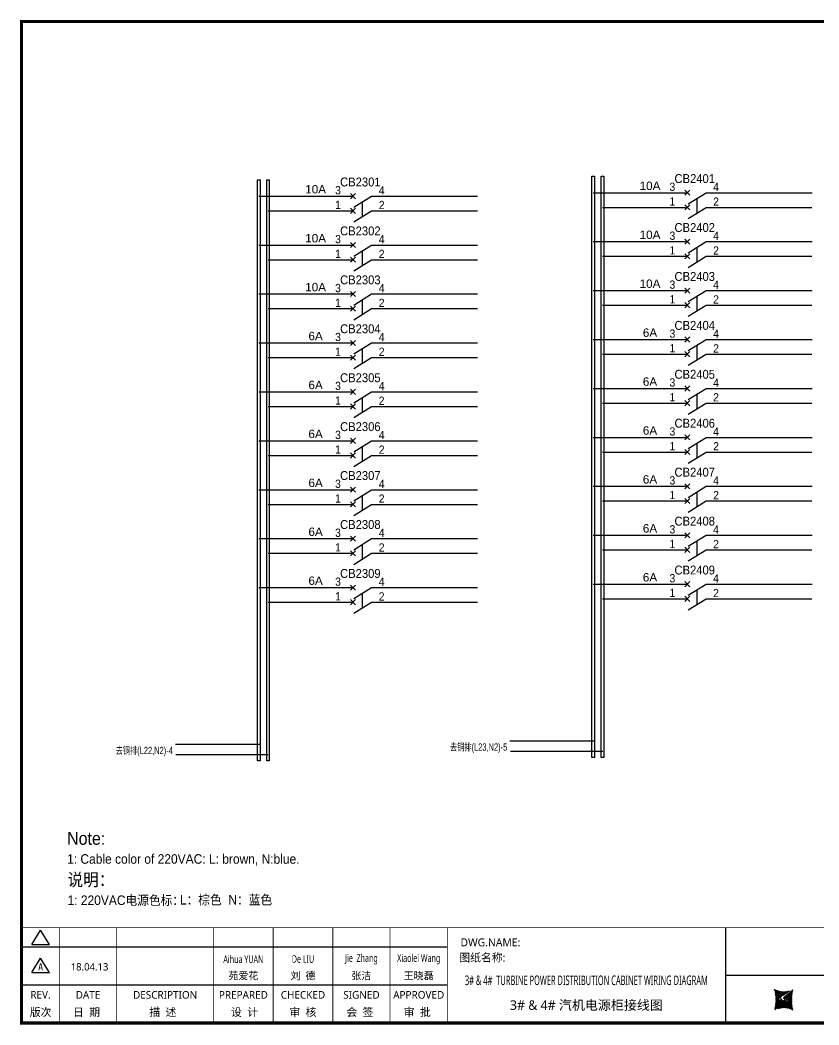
# Model space of a CAD drawing. Extents: x 81437 to 204847, y -54769 to -29444.
# Drawn here: x 115755 to 118270, y -41370 to -38208 of the extents above; entities that cross this region are included whole.
import ezdxf
from ezdxf.enums import TextEntityAlignment as Align

# ---------------------------------------------------------------- set-up
doc = ezdxf.new("R2010")
doc.units = 0
doc.header["$LTSCALE"] = 100
doc.header["$MEASUREMENT"] = 0
for name, color, linetype in [('t', 1, 'Continuous'), ('标准图框及表格', 7, 'Continuous'), ('空气开关', 7, 'Continuous')]:
    doc.layers.add(name, color=color, linetype=linetype)
doc.styles.add('HZ', font='arial.ttf', dxfattribs={"width": 0.7})
doc.styles.get("Standard").update_dxf_attribs({"font": ''})
doc.styles.add('微软雅黑', font='')
doc.styles.get('Standard').set_extended_font_data('SimSun')
doc.styles.get('微软雅黑').set_extended_font_data('Microsoft YaHei')
pattern_1 = [(45, (-6.162819773475348, -58.86246267448996), (-0.736262898216564, 0.7362628982165641), [])]

# ---------------------------------------------------------------- blocks, each defined once
blk = doc.blocks.new('供电端子')
at = {"style": 'HZ', "width": 0.7}
blk.add_attdef('供电端子', (0, 0), '', height=17, dxfattribs=at)
blk = doc.blocks.new('图框')
at = {"layer": '标准图框及表格'}
h = blk.add_hatch(dxfattribs=at)
h.set_pattern_fill('ANSI31', color=5, scale=8.329863809039892, style=0)
h.set_pattern_definition(pattern_1)
edge = h.paths.add_edge_path()
edge.add_arc((2393.094436262916, -3057.016314091056), 55.18534773488954, 238.1092081981581, 291.6531626184834)
edge.add_line((2413.457117633552, -3108.307481089123), (2382.362679957259, -3129.105284474292))
edge.add_arc((2232.744557938924, -3137.191253253037), 135.3602868968974, 346.3915348661821, 374.2500326978034)
edge.add_line((2364.304773850054, -3169.039594784347), (2391.343418124445, -3146.7148906974))
edge.add_line((2385.17637942767, -3139.143911424919), (2389.981166822123, -3139.761302572286))
edge.add_spline(control_points=[(2391.307199095063, -3146.750097628447), (2392.196661605914, -3145.885543305817), (2393.808172678844, -3144.319160410171), (2393.706362376579, -3140.114756849009), (2391.263680388605, -3139.875266105763), (2389.959101290711, -3139.747359722689)], knot_values=[0, 0, 0, 0, 6.844331067525468, 12.40042740766005, 18.76924275352248, 18.76924275352248, 18.76924275352248, 18.76924275352248], weights=[1, 1, 1, 1, 1, 1], degree=3, periodic=0)
edge.add_spline(control_points=[(2382.352543285211, -3129.127895979397), (2381.626555155563, -3129.73152025812), (2380.315378592357, -3130.821700626719), (2379.381276507607, -3132.24510027398), (2378.964379386169, -3132.880374753903)], knot_values=[0, 0, 0, 0, 5.253673658024614, 9.488438564008057, 9.488438564008057, 9.488438564008057, 9.488438564008057], weights=[1, 1, 1, 1, 1], degree=3, periodic=0)
edge.add_spline(control_points=[(2380.109845815059, -3131.144179531064), (2379.558651433159, -3131.767985770505), (2378.469607692277, -3133.249177120419), (2378.75000888206, -3136.59141356358), (2381.696031569307, -3138.758015293683), (2384.022624161043, -3139.007997601494), (2385.15175362843, -3139.129317677358)], knot_values=[10.66597461496156, 10.66597461496156, 10.66597461496156, 10.66597461496156, 18.97770399508879, 28.89455822145742, 41.119553648298, 52.64692538081317, 52.64692538081317, 52.64692538081317, 52.64692538081317], weights=[1, 1, 1, 1, 1, 1, 1], degree=3, periodic=0)
h = blk.add_hatch(dxfattribs=at)
h.set_pattern_fill('ANSI31', color=3, scale=8.329863809039892, style=0)
h.set_pattern_definition(pattern_1)
edge = h.paths.add_edge_path()
edge.add_line((2396.306912351669, -3134.638821765021), (2401.543221691929, -3135.303048767099))
edge.add_spline(control_points=[(2394.881673431148, -3127.632408877759), (2393.992210920092, -3128.496963200258), (2392.380699847337, -3130.063346096064), (2392.482510149457, -3134.26774965708), (2394.925192137576, -3134.507240400384), (2396.229771235499, -3134.635146783385)], knot_values=[0, 0, 0, 0, 6.844331067526932, 12.40042740766158, 18.76924275352342, 18.76924275352342, 18.76924275352342, 18.76924275352342], weights=[1, 1, 1, 1, 1, 1], degree=3, periodic=0)
edge.add_line((2421.884098676157, -3105.342911721815), (2394.845454401773, -3127.667615808762))
edge.add_spline(control_points=[(2406.462349776273, -3142.781070641064), (2406.85282482484, -3142.285248106444), (2407.700959278394, -3140.915136680455), (2407.438863643569, -3137.791092942495), (2404.4928409567, -3135.624491212552), (2402.166248364556, -3135.374508904741), (2401.037118897577, -3135.253188828716)], knot_values=[12.65408913243743, 12.65408913243743, 12.65408913243743, 12.65408913243743, 18.97770399508879, 28.89455822145742, 41.119553648298, 52.64692538081317, 52.64692538081317, 52.64692538081317, 52.64692538081317], weights=[1, 1, 1, 1, 1, 1, 1], degree=3, periodic=0)
edge.add_line((2405.463463917236, -3143.838156073773), (2406.618423075823, -3142.594514654259))
edge.add_line((2403.858524028219, -3145.261600863971), (2405.463463917236, -3143.838156073904))
edge.add_line((2372.73175489228, -3166.075025417009), (2403.826192568573, -3145.277222031841))
edge.add_arc((2393.094436262916, -3217.366192415033), 55.18534773488965, 58.10920819815809, 111.6531626184834)
edge.add_arc((2553.444314586908, -3137.191253253037), 135.360286896897, 166.3915348661823, 194.2500326978024)
at = {"color": 7}
for p, q in [((2209.47921527367, -2910.443887418679), (2209.47921527367, -3210.443887418679)), ((-6.162819773475348, -2970.443887418679), (1333.995352829523, -2970.443887418679)), ((2209.47921527367, -3060.443887418679), (3109.47921527367, -3060.443887418679)), ((-6.162819773475348, -3090.443887418679), (1333.995352829523, -3090.443887418679))]:
    blk.add_line(p, q, dxfattribs=at)
at = {"color": 7, "const_width": 3}
blk.add_lwpolyline([(4109.47921527367, -2910.443887418679), (-6.162819773475348, -2910.443887418679)], dxfattribs=at)
at = {"layer": 't', "color": 7}
for p, q in [((25.78656344305637, -2963.855076038152), (53.73638948711596, -2917.984787991318)), ((81.68621553114644, -2963.855076038152), (53.73638948711596, -2917.984787991318)), ((25.78656344305637, -2963.855076038152), (81.68621553114644, -2963.855076038152)), ((25.78656344305637, -3051.839702165522), (53.73638948711596, -3005.969414118631)), ((81.68621553114644, -3051.839702165522), (53.73638948711596, -3005.969414118631)), ((25.78656344305637, -3051.839702165522), (81.68621553114644, -3051.839702165522))]:
    blk.add_line(p, q, dxfattribs=at)
at = {"layer": 't', "color": 7, "const_width": 9.61519705431492}
blk.add_lwpolyline([(4109.47921527367, -3210.443887418679), (4109.47921527367, -58.86246267448996), (-6.162819773475348, -58.86246267448996), (-6.162819773475348, -3210.443887418679)], close=True, dxfattribs=at)
at = {"layer": 't', "color": 7, "const_width": 2.40379926357873}
for points in [[(112.6024995874977, -2911.645787050457), (112.6024995874977, -3210.443887418679)], [(292.8874443558816, -2911.645787050457), (292.8874443558816, -3210.443887418679)], [(598.2254953145239, -2911.645787050457), (598.2254953145239, -3215.27550872017)], [(785.8254793036103, -2911.645787050457), (785.8254793036103, -3215.27550872017)], [(973.4254632926677, -2911.645787050457), (973.4254632926677, -3215.27550872017)], [(1153.71040806111, -2911.645787050457), (1153.71040806111, -3215.27550872017)], [(1333.995352829523, -2911.645787050457), (1333.995352829523, -3215.27550872017)]]:
    blk.add_lwpolyline(points, dxfattribs=at)
at = {"color": 7, "style": '微软雅黑', "flags": 8}
for tag, p, height in [('DWG.NAME:', (1375.473639447489, -2969.2419877869), 25), ('DWG.NO.:', (3122.023352488108, -3089.264933317976), 24), ('图纸编号', (3309.199899152482, -3111.267140832559), 24), ('FILENO.:', (3122.509725826509, -3164.966587124836), 24), ('文档号', (3311.563545755656, -3182.994948628203), 24)]:
    blk.add_attdef(tag, p, '', height=height, dxfattribs=at)
at = {"color": 7, "style": '微软雅黑', "width": 0.8, "flags": 8}
for tag, p, height in [('PROJECTNAME:', (3119.317365890063, -2971.670387076527), 24), ('PROJECT_NAME', (3324.743137664682, -2969.191656158461), 25)]:
    blk.add_attdef(tag, p, '', height=height, dxfattribs=at)
at = {"color": 7, "style": '微软雅黑', "flags": 8}
for tag, height, width, p in [('RENLIU', 24, 0.7, (692.0254873090671, -3009.243060483925)), ('SHUFENWANG', 24, 0.7, (879.6254712981536, -3009.243060483925)), ('FANGHOU', 24, 0.7, (1063.567935676903, -3009.243060483925)), ('DANDANLI', 24, 0.7, (1243.852880445316, -3009.243060483925)), ('#10STATIONONTROLCABINETCOVER', 30, 0.6, (1771.737284051596, -3076.044837234568)), ('HANGZHOUHOLLYSYSAUTOMATIONCO.,LTD.', 24, 0.7, (2763.919484516009, -3104.577265918681))]:
    blk.add_attdef(tag, text='', height=height, dxfattribs=dict(at, width=width)).set_placement(p, align=Align.MIDDLE)
for tag, p in [('图纸名称:', (1371.649552043295, -3024.785799731683)), ('项目名称', (3272.897224152879, -3045.626842364768))]:
    blk.add_attdef(tag, text='', height=25, dxfattribs=at).set_placement(p, align=Align.BOTTOM_LEFT)
at = {"color": 7, "flags": 8}
blk.add_attdef('A', text='', height=23, dxfattribs=at).set_placement((53.73638948711596, -3033.744016823508), align=Align.MIDDLE)
at = {"color": 7, "style": '微软雅黑', "flags": 8}
for tag, height, p in [('设计时间', 23, (207.7030023673433, -3033.744016823508)), ('刘仁', 23, (692.0254873090671, -3061.050838701933)), ('王姝芬', 23, (879.6254712981536, -3061.050838701933)), ('侯方', 23, (1063.567935676903, -3061.050838701933)), ('李丹丹', 23, (1243.852880445316, -3061.050838701933)), ('PAGEXOFX', 24, (3947.55098377166, -3097.943887418679)), ('REV.', 24, (53.21983990701119, -3121.911417548025)), ('DATE', 24, (202.7449719716897, -3121.911417548025)), ('DESCRIPTION', 24, (445.5564698352027, -3121.911417548025)), ('PREPARED', 24, (692.0254873090671, -3121.911417548025)), ('CHECKED', 24, (879.625471298139, -3121.911417548025)), ('SIGNED', 24, (1063.567935676889, -3121.911417548025)), ('APPROVED', 24, (1243.852880445316, -3121.911417548025)), ('图纸名称', 30, (1771.737284051596, -3153.557526718527)), ('第几页共几页', 24, (3947.55098377166, -3172.943887418679))]:
    blk.add_attdef(tag, text='', height=height, dxfattribs=at).set_placement(p, align=Align.MIDDLE)
at = {"layer": 't', "color": 7, "style": '微软雅黑'}
for s, p in [('版次', (53.73638948711596, -3176.462903945333)), ('日  期', (198.0371495971121, -3176.462903945333)), ('描  述', (438.3267756979694, -3176.462903945333)), ('设  计', (695.3342144116759, -3176.462903945333)), ('审  核', (879.4319590690502, -3176.462903945333)), ('会  签', (1058.860113302311, -3176.462903945333)), ('审  批', (1239.145058070724, -3176.462903945333))]:
    blk.add_text(s, height=25, dxfattribs=at).set_placement(p, align=Align.MIDDLE_CENTER)
at = {"layer": '标准图框及表格', "color": 5, "style": 'HZ'}
for s, p in [('pgqh', (2367.722055843864, -3118.539690870716)), ('hollilas', (2367.889081852576, -3144.830947292762))]:
    blk.add_text(s, height=5.205656721233694, dxfattribs=at).set_placement(p)
at = {"layer": '标准图框及表格', "color": 3, "style": 'HZ'}
for s, height, p in [('auto', 8.676094535389492, (2394.744307490306, -3133.062499086471)), ('hollysys', 4.338047267694746, (2396.375285240625, -3158.593924068552))]:
    blk.add_text(s, height=height, dxfattribs=at).set_placement(p)

msp = doc.modelspace()

# ---------------------------------------------------------------- linework, layer by layer
at = {"color": 43}
for p, q in [((116506.8932953689, -38761.87833874095), (116803.5579089982, -38761.87833874095)), ((116862.1116403093, -38761.87833874095), (117195.8071024556, -38761.87833874095)), ((117559.5901415973, -38751.14927965487), (117856.2547552265, -38751.14927965487)), ((117914.8084865377, -38751.14927965487), (118248.5039486839, -38751.14927965487)), ((116506.8932953689, -38915.87833874095), (116803.5579089982, -38915.87833874095)), ((116862.1116403093, -38915.87833874095), (117195.8071024556, -38915.87833874095)), ((117559.5901415973, -38905.14927965487), (117856.2547552265, -38905.14927965487)), ((117914.8084865377, -38905.14927965487), (118248.5039486839, -38905.14927965487)), ((116506.8932953689, -39069.87833874095), (116803.5579089982, -39069.87833874095)), ((116862.1116403093, -39069.87833874095), (117195.8071024556, -39069.87833874095)), ((117559.5901415973, -39059.14927965487), (117856.2547552265, -39059.14927965487)), ((117914.8084865377, -39059.14927965487), (118248.5039486839, -39059.14927965487)), ((117559.5901415973, -39213.14927965487), (117856.2547552265, -39213.14927965487)), ((117914.8084865377, -39213.14927965487), (118248.5039486839, -39213.14927965487)), ((116506.8932953689, -39223.87833874095), (116803.5579089982, -39223.87833874095)), ((116862.1116403093, -39223.87833874095), (117195.8071024556, -39223.87833874095)), ((117559.5901415973, -39367.14927965487), (117856.2547552265, -39367.14927965487)), ((117914.8084865377, -39367.14927965487), (118248.5039486839, -39367.14927965487)), ((116506.8932953689, -39377.87833874095), (116803.5579089982, -39377.87833874095)), ((116862.1116403093, -39377.87833874095), (117195.8071024556, -39377.87833874095)), ((117559.5901415973, -39521.14927965487), (117856.2547552265, -39521.14927965487)), ((117914.8084865377, -39521.14927965487), (118248.5039486839, -39521.14927965487)), ((116506.8932953689, -39531.87833874095), (116803.5579089982, -39531.87833874095)), ((116862.1116403093, -39531.87833874095), (117195.8071024556, -39531.87833874095)), ((116506.8932953689, -39685.87833874095), (116803.5579089982, -39685.87833874095)), ((116862.1116403093, -39685.87833874095), (117195.8071024556, -39685.87833874095)), ((117559.5901415973, -39675.14927965487), (117856.2547552265, -39675.14927965487)), ((117914.8084865377, -39675.14927965487), (118248.5039486839, -39675.14927965487)), ((116506.8932953689, -39839.87833874095), (116803.5579089982, -39839.87833874095)), ((116862.1116403093, -39839.87833874095), (117195.8071024556, -39839.87833874095)), ((117559.5901415973, -39829.14927965487), (117856.2547552265, -39829.14927965487)), ((117914.8084865377, -39829.14927965487), (118248.5039486839, -39829.14927965487)), ((116506.8932953689, -39993.87833874095), (116803.5579089982, -39993.87833874095)), ((116862.1116403093, -39993.87833874095), (117195.8071024556, -39993.87833874095)), ((117559.5901415973, -39983.14927965487), (117856.2547552265, -39983.14927965487)), ((117914.8084865377, -39983.14927965487), (118248.5039486839, -39983.14927965487)), ((117297.3969551896, -40476.13395149179), (117563.9055943736, -40476.13395149179)), ((116244.7001089613, -40486.86301057787), (116511.2087481453, -40486.86301057787))]:
    msp.add_line(p, q, dxfattribs=at)
at = {"color": 6}
for p, q in [((116811.6497878455, -38769.97021758828), (116795.4660301508, -38753.78645989361)), ((116795.4660301508, -38769.97021758828), (116811.6497878455, -38753.78645989361)), ((116805.6399653732, -38796.66632491858), (116862.1116403093, -38761.87833874095)), ((117864.3466340739, -38759.24115850221), (117848.1628763792, -38743.05740080753)), ((117848.1628763792, -38759.24115850221), (117864.3466340739, -38743.05740080753)), ((117858.3368116016, -38785.9372658325), (117914.8084865377, -38751.14927965487)), ((116795.4660301508, -38816.08185301979), (116811.6497878455, -38799.89809532512)), ((116811.6497878455, -38816.08185301979), (116795.4660301508, -38799.89809532512)), ((117848.1628763792, -38805.35279393371), (117864.3466340739, -38789.16903623904)), ((117864.3466340739, -38805.35279393371), (117848.1628763792, -38789.16903623904)), ((117858.3368116016, -38832.048901264), (117914.8084865377, -38797.26091508637)), ((116805.6399653732, -38842.77796035008), (116862.1116403093, -38807.98997417245)), ((117864.3466340739, -38913.24115850221), (117848.1628763792, -38897.05740080753)), ((117848.1628763792, -38913.24115850221), (117864.3466340739, -38897.05740080753)), ((116811.6497878455, -38923.97021758828), (116795.4660301508, -38907.78645989361)), ((116795.4660301508, -38923.97021758828), (116811.6497878455, -38907.78645989361)), ((116805.6399653732, -38950.66632491858), (116862.1116403093, -38915.87833874095)), ((117858.3368116016, -38939.9372658325), (117914.8084865377, -38905.14927965487)), ((116811.6497878455, -38970.08185301979), (116795.4660301508, -38953.89809532512)), ((116795.4660301508, -38970.08185301979), (116811.6497878455, -38953.89809532512)), ((117864.3466340739, -38959.35279393371), (117848.1628763792, -38943.16903623904)), ((117848.1628763792, -38959.35279393371), (117864.3466340739, -38943.16903623904)), ((117858.3368116016, -38986.048901264), (117914.8084865377, -38951.26091508637)), ((116805.6399653732, -38996.77796035008), (116862.1116403093, -38961.98997417245)), ((117848.1628763792, -39067.24115850221), (117864.3466340739, -39051.05740080753)), ((117864.3466340739, -39067.24115850221), (117848.1628763792, -39051.05740080753)), ((116795.4660301508, -39077.97021758828), (116811.6497878455, -39061.78645989361)), ((116811.6497878455, -39077.97021758828), (116795.4660301508, -39061.78645989361)), ((116805.6399653732, -39104.66632491858), (116862.1116403093, -39069.87833874095)), ((117858.3368116016, -39093.9372658325), (117914.8084865377, -39059.14927965487)), ((116795.4660301508, -39124.08185301979), (116811.6497878455, -39107.89809532512)), ((116811.6497878455, -39124.08185301979), (116795.4660301508, -39107.89809532512)), ((116805.6399653732, -39150.77796035008), (116862.1116403093, -39115.98997417245)), ((117848.1628763792, -39113.35279393371), (117864.3466340739, -39097.16903623904)), ((117864.3466340739, -39113.35279393371), (117848.1628763792, -39097.16903623904)), ((117858.3368116016, -39140.048901264), (117914.8084865377, -39105.26091508637)), ((117864.3466340739, -39221.24115850221), (117848.1628763792, -39205.05740080753)), ((117848.1628763792, -39221.24115850221), (117864.3466340739, -39205.05740080753)), ((117858.3368116016, -39247.9372658325), (117914.8084865377, -39213.14927965487)), ((116811.6497878455, -39231.97021758828), (116795.4660301508, -39215.78645989361)), ((116795.4660301508, -39231.97021758828), (116811.6497878455, -39215.78645989361)), ((116805.6399653732, -39258.66632491858), (116862.1116403093, -39223.87833874095)), ((116811.6497878455, -39278.08185301979), (116795.4660301508, -39261.89809532512)), ((116795.4660301508, -39278.08185301979), (116811.6497878455, -39261.89809532512)), ((116805.6399653732, -39304.77796035008), (116862.1116403093, -39269.98997417245)), ((117864.3466340739, -39267.35279393371), (117848.1628763792, -39251.16903623904)), ((117848.1628763792, -39267.35279393371), (117864.3466340739, -39251.16903623904)), ((117858.3368116016, -39294.048901264), (117914.8084865377, -39259.26091508637)), ((116795.4660301508, -39385.97021758828), (116811.6497878455, -39369.78645989361)), ((116811.6497878455, -39385.97021758828), (116795.4660301508, -39369.78645989361)), ((117848.1628763792, -39375.24115850221), (117864.3466340739, -39359.05740080753)), ((117864.3466340739, -39375.24115850221), (117848.1628763792, -39359.05740080753)), ((117858.3368116016, -39401.9372658325), (117914.8084865377, -39367.14927965487)), ((116805.6399653732, -39412.66632491858), (116862.1116403093, -39377.87833874095)), ((116795.4660301508, -39432.08185301979), (116811.6497878455, -39415.89809532512)), ((116811.6497878455, -39432.08185301979), (116795.4660301508, -39415.89809532512)), ((116805.6399653732, -39458.77796035008), (116862.1116403093, -39423.98997417245)), ((117848.1628763792, -39421.35279393371), (117864.3466340739, -39405.16903623904)), ((117864.3466340739, -39421.35279393371), (117848.1628763792, -39405.16903623904)), ((117858.3368116016, -39448.048901264), (117914.8084865377, -39413.26091508637)), ((116811.6497878455, -39539.97021758828), (116795.4660301508, -39523.78645989361)), ((116795.4660301508, -39539.97021758828), (116811.6497878455, -39523.78645989361)), ((117864.3466340739, -39529.24115850221), (117848.1628763792, -39513.05740080753)), ((117848.1628763792, -39529.24115850221), (117864.3466340739, -39513.05740080753)), ((117858.3368116016, -39555.9372658325), (117914.8084865377, -39521.14927965487)), ((116805.6399653732, -39566.66632491858), (116862.1116403093, -39531.87833874095)), ((117864.3466340739, -39575.35279393371), (117848.1628763792, -39559.16903623904)), ((117848.1628763792, -39575.35279393371), (117864.3466340739, -39559.16903623904)), ((116811.6497878455, -39586.08185301979), (116795.4660301508, -39569.89809532512)), ((116795.4660301508, -39586.08185301979), (116811.6497878455, -39569.89809532512)), ((116805.6399653732, -39612.77796035008), (116862.1116403093, -39577.98997417245)), ((117858.3368116016, -39602.048901264), (117914.8084865377, -39567.26091508637)), ((116811.6497878455, -39693.97021758828), (116795.4660301508, -39677.78645989361)), ((116795.4660301508, -39693.97021758828), (116811.6497878455, -39677.78645989361)), ((116805.6399653732, -39720.66632491858), (116862.1116403093, -39685.87833874095)), ((117864.3466340739, -39683.24115850221), (117848.1628763792, -39667.05740080753)), ((117848.1628763792, -39683.24115850221), (117864.3466340739, -39667.05740080753)), ((117858.3368116016, -39709.9372658325), (117914.8084865377, -39675.14927965487)), ((117864.3466340739, -39729.35279393371), (117848.1628763792, -39713.16903623904)), ((117848.1628763792, -39729.35279393371), (117864.3466340739, -39713.16903623904)), ((116811.6497878455, -39740.08185301979), (116795.4660301508, -39723.89809532512)), ((116795.4660301508, -39740.08185301979), (116811.6497878455, -39723.89809532512)), ((116805.6399653732, -39766.77796035008), (116862.1116403093, -39731.98997417245)), ((117858.3368116016, -39756.048901264), (117914.8084865377, -39721.26091508637)), ((116795.4660301508, -39847.97021758828), (116811.6497878455, -39831.78645989361)), ((116811.6497878455, -39847.97021758828), (116795.4660301508, -39831.78645989361)), ((116805.6399653732, -39874.66632491858), (116862.1116403093, -39839.87833874095)), ((117848.1628763792, -39837.24115850221), (117864.3466340739, -39821.05740080753)), ((117864.3466340739, -39837.24115850221), (117848.1628763792, -39821.05740080753)), ((117858.3368116016, -39863.9372658325), (117914.8084865377, -39829.14927965487)), ((116795.4660301508, -39894.08185301979), (116811.6497878455, -39877.89809532512)), ((116811.6497878455, -39894.08185301979), (116795.4660301508, -39877.89809532512)), ((117848.1628763792, -39883.35279393371), (117864.3466340739, -39867.16903623904)), ((117864.3466340739, -39883.35279393371), (117848.1628763792, -39867.16903623904)), ((117858.3368116016, -39910.048901264), (117914.8084865377, -39875.26091508637)), ((116805.6399653732, -39920.77796035008), (116862.1116403093, -39885.98997417245)), ((116811.6497878455, -40001.97021758828), (116795.4660301508, -39985.78645989361)), ((116795.4660301508, -40001.97021758828), (116811.6497878455, -39985.78645989361)), ((116805.6399653732, -40028.66632491858), (116862.1116403093, -39993.87833874095)), ((117864.3466340739, -39991.24115850221), (117848.1628763792, -39975.05740080753)), ((117848.1628763792, -39991.24115850221), (117864.3466340739, -39975.05740080753)), ((117858.3368116016, -40017.9372658325), (117914.8084865377, -39983.14927965487)), ((116811.6497878455, -40048.08185301979), (116795.4660301508, -40031.89809532512)), ((116795.4660301508, -40048.08185301979), (116811.6497878455, -40031.89809532512)), ((117864.3466340739, -40037.35279393371), (117848.1628763792, -40021.16903623904)), ((117848.1628763792, -40037.35279393371), (117864.3466340739, -40021.16903623904)), ((117858.3368116016, -40064.048901264), (117914.8084865377, -40029.26091508637)), ((116805.6399653732, -40074.77796035008), (116862.1116403093, -40039.98997417245))]:
    msp.add_line(p, q, dxfattribs=at)
at = {"color": 5}
for p, q in [((117589.2901415973, -38797.26091508637), (117856.2547552265, -38797.26091508637)), ((117914.8084865377, -38797.26091508637), (118247.9142990188, -38797.26091508637)), ((116536.5932953689, -38807.98997417245), (116803.5579089982, -38807.98997417245)), ((116862.1116403093, -38807.98997417245), (117195.2174527904, -38807.98997417245)), ((117589.2901415973, -38951.26091508637), (117856.2547552265, -38951.26091508637)), ((117914.8084865377, -38951.26091508637), (118247.9142990188, -38951.26091508637)), ((116536.5932953689, -38961.98997417245), (116803.5579089982, -38961.98997417245)), ((116862.1116403093, -38961.98997417245), (117195.2174527904, -38961.98997417245)), ((116536.5932953689, -39115.98997417245), (116803.5579089982, -39115.98997417245)), ((116862.1116403093, -39115.98997417245), (117195.2174527904, -39115.98997417245)), ((117589.2901415973, -39105.26091508637), (117856.2547552265, -39105.26091508637)), ((117914.8084865377, -39105.26091508637), (118247.9142990188, -39105.26091508637)), ((116536.5932953689, -39269.98997417245), (116803.5579089982, -39269.98997417245)), ((116862.1116403093, -39269.98997417245), (117195.2174527904, -39269.98997417245)), ((117589.2901415973, -39259.26091508637), (117856.2547552265, -39259.26091508637)), ((117914.8084865377, -39259.26091508637), (118247.9142990188, -39259.26091508637)), ((116536.5932953689, -39423.98997417245), (116803.5579089982, -39423.98997417245)), ((116862.1116403093, -39423.98997417245), (117195.2174527904, -39423.98997417245)), ((117589.2901415973, -39413.26091508637), (117856.2547552265, -39413.26091508637)), ((117914.8084865377, -39413.26091508637), (118247.9142990188, -39413.26091508637)), ((116536.5932953689, -39577.98997417245), (116803.5579089982, -39577.98997417245)), ((116862.1116403093, -39577.98997417245), (117195.2174527904, -39577.98997417245)), ((117589.2901415973, -39567.26091508637), (117856.2547552265, -39567.26091508637)), ((117914.8084865377, -39567.26091508637), (118247.9142990188, -39567.26091508637)), ((116536.5932953689, -39731.98997417245), (116803.5579089982, -39731.98997417245)), ((116862.1116403093, -39731.98997417245), (117195.2174527904, -39731.98997417245)), ((117589.2901415973, -39721.26091508637), (117856.2547552265, -39721.26091508637)), ((117914.8084865377, -39721.26091508637), (118247.9142990188, -39721.26091508637)), ((117589.2901415973, -39875.26091508637), (117856.2547552265, -39875.26091508637)), ((117914.8084865377, -39875.26091508637), (118247.9142990188, -39875.26091508637)), ((116536.5932953689, -39885.98997417245), (116803.5579089982, -39885.98997417245)), ((116862.1116403093, -39885.98997417245), (117195.2174527904, -39885.98997417245)), ((117589.2901415973, -40029.26091508637), (117856.2547552265, -40029.26091508637)), ((117914.8084865377, -40029.26091508637), (118247.9142990188, -40029.26091508637)), ((116536.5932953689, -40039.98997417245), (116803.5579089982, -40039.98997417245)), ((116862.1116403093, -40039.98997417245), (117195.2174527904, -40039.98997417245)), ((117298.8604894314, -40508.56622456058), (117589.458421014, -40508.56622456058)), ((116246.1636432031, -40519.29528364666), (116536.7615747856, -40519.29528364666))]:
    msp.add_line(p, q, dxfattribs=at)
at = {"color": 43}
for points in [[(117563.577427921, -38699.44927965489), (117563.577427921, -40528.27725708895), (117555.7401415973, -40528.27725708895), (117555.7401415973, -38699.44927965489)], [(116510.8805816926, -38710.17833874097), (116510.8805816926, -40539.00631617503), (116503.043295369, -40539.00631617503), (116503.043295369, -38710.17833874097)]]:
    msp.add_lwpolyline(points, close=True, dxfattribs=at)
at = {"color": 5}
for points in [[(117592.7274279209, -38699.44927965489), (117592.7274279209, -40528.27725708895), (117584.8901415973, -40528.27725708895), (117584.8901415973, -38699.44927965489)], [(116540.0305816926, -38710.17833874097), (116540.0305816926, -40539.00631617503), (116532.1932953689, -40539.00631617503), (116532.1932953689, -38710.17833874097)]]:
    msp.add_lwpolyline(points, close=True, dxfattribs=at)
at = {"layer": '空气开关', "color": 6}
for p, q in [((117886.5726490696, -38814.65490817517), (117886.5726490696, -38768.5432727437)), ((116833.8758028413, -38825.38396726125), (116833.8758028413, -38779.27233182978)), ((117886.5726490696, -38968.65490817517), (117886.5726490696, -38922.5432727437)), ((116833.8758028413, -38979.38396726125), (116833.8758028413, -38933.27233182978)), ((116833.8758028413, -39133.38396726125), (116833.8758028413, -39087.27233182978)), ((117886.5726490696, -39122.65490817517), (117886.5726490696, -39076.5432727437)), ((116833.8758028413, -39287.38396726125), (116833.8758028413, -39241.27233182978)), ((117886.5726490696, -39276.65490817517), (117886.5726490696, -39230.5432727437)), ((116833.8758028413, -39441.38396726125), (116833.8758028413, -39395.27233182978)), ((117886.5726490696, -39430.65490817517), (117886.5726490696, -39384.5432727437)), ((116833.8758028413, -39595.38396726125), (116833.8758028413, -39549.27233182978)), ((117886.5726490696, -39584.65490817517), (117886.5726490696, -39538.5432727437)), ((116833.8758028413, -39749.38396726125), (116833.8758028413, -39703.27233182978)), ((117886.5726490696, -39738.65490817517), (117886.5726490696, -39692.5432727437)), ((116833.8758028413, -39903.38396726125), (116833.8758028413, -39857.27233182978)), ((117886.5726490696, -39892.65490817517), (117886.5726490696, -39846.5432727437)), ((117886.5726490696, -40046.65490817517), (117886.5726490696, -40000.5432727437)), ((116833.8758028413, -40057.38396726125), (116833.8758028413, -40011.27233182978))]:
    msp.add_line(p, q, dxfattribs=at)

# ---------------------------------------------------------------- block references
at = {"color": 1}
ref = msp.add_blockref('图框', (115766.4009380139, -38153.7877397363), dxfattribs=at)
ref.add_attrib('图纸名称:', '图纸名称:', dxfattribs={"color": 7, "height": 25, "style": '微软雅黑', "flags": 8}).set_placement((117138.0504900572, -41178.57353946799), align=Align.BOTTOM_LEFT)
ref.add_attrib('#10STATIONONTROLCABINETCOVER', '3# & 4#  TURBINE POWER DISTRIBUTION CABINET WIRING DIAGRAM', dxfattribs={"color": 7, "height": 30, "style": '微软雅黑', "width": 0.6, "flags": 8}).set_placement((117538.1382220655, -41229.83257697088), align=Align.MIDDLE)
ref.add_attrib('DWG.NAME:', 'DWG.NAME:', (117141.8745774614, -41123.02972752321), dxfattribs={"color": 7, "height": 25, "style": '微软雅黑', "flags": 8})
ref.add_attrib('DANDANLI', 'Xiaolei Wang', dxfattribs={"color": 7, "height": 24, "style": '微软雅黑', "width": 0.6999999999999998, "flags": 8}).set_placement((117010.2538184592, -41163.03080022023), align=Align.MIDDLE)
ref.add_attrib('FANGHOU', 'Jie  Zhang', dxfattribs={"color": 7, "height": 24, "style": '微软雅黑', "width": 0.6999999999999998, "flags": 8}).set_placement((116829.9688736908, -41163.03080022023), align=Align.MIDDLE)
ref.add_attrib('SHUFENWANG', 'De LIU', dxfattribs={"color": 7, "height": 24, "style": '微软雅黑', "width": 0.6999999999999998, "flags": 8}).set_placement((116646.026409312, -41163.03080022023), align=Align.MIDDLE)
ref.add_attrib('RENLIU', 'Aihua YUAN', dxfattribs={"color": 7, "height": 24, "style": '微软雅黑', "width": 0.6999999999999998, "flags": 8}).set_placement((116458.4264253229, -41163.03080022023), align=Align.MIDDLE)
ref.add_attrib('APPROVED', 'APPROVED', dxfattribs={"color": 7, "height": 24, "style": '微软雅黑'}).set_placement((117010.2538184592, -41275.69915728433), align=Align.MIDDLE)
ref.add_attrib('SIGNED', 'SIGNED', dxfattribs={"color": 7, "height": 24, "style": '微软雅黑'}).set_placement((116829.9688736908, -41275.69915728433), align=Align.MIDDLE)
ref.add_attrib('CHECKED', 'CHECKED', dxfattribs={"color": 7, "height": 24, "style": '微软雅黑'}).set_placement((116646.026409312, -41275.69915728433), align=Align.MIDDLE)
ref.add_attrib('PREPARED', 'PREPARED', dxfattribs={"color": 7, "height": 24, "style": '微软雅黑'}).set_placement((116458.4264253229, -41275.69915728433), align=Align.MIDDLE)
ref.add_attrib('DESCRIPTION', 'DESCRIPTION', dxfattribs={"color": 7, "height": 24, "style": '微软雅黑'}).set_placement((116211.9574078491, -41275.69915728433), align=Align.MIDDLE)
ref.add_attrib('DATE', 'DATE', dxfattribs={"color": 7, "height": 24, "style": '微软雅黑', "flags": 8}).set_placement((115969.1459099856, -41275.69915728433), align=Align.MIDDLE)
ref.add_attrib('REV.', 'REV.', dxfattribs={"color": 7, "height": 24, "style": '微软雅黑', "flags": 8}).set_placement((115819.6207779209, -41275.69915728433), align=Align.MIDDLE)
ref.add_attrib('A', 'A', dxfattribs={"color": 7, "height": 23, "flags": 8}).set_placement((115820.137327501, -41187.53175655982), align=Align.MIDDLE)
ref.add_attrib('设计时间', '18.04.13', dxfattribs={"color": 7, "height": 23, "style": '微软雅黑', "flags": 8}).set_placement((115974.1039403812, -41187.53175655982), align=Align.MIDDLE)
ref.add_attrib('李丹丹', '王晓磊', dxfattribs={"color": 7, "height": 23, "style": '微软雅黑', "flags": 8}).set_placement((117010.2538184592, -41214.83857843824), align=Align.MIDDLE)
ref.add_attrib('侯方', '张洁', dxfattribs={"color": 7, "height": 23, "style": '微软雅黑', "flags": 8}).set_placement((116829.9688736908, -41214.83857843824), align=Align.MIDDLE)
ref.add_attrib('王姝芬', '刘  德', dxfattribs={"color": 7, "height": 23, "style": '微软雅黑', "flags": 8}).set_placement((116646.026409312, -41214.83857843824), align=Align.MIDDLE)
ref.add_attrib('刘仁', '苑爱花', dxfattribs={"color": 7, "height": 23, "style": '微软雅黑', "flags": 8}).set_placement((116458.4264253229, -41214.83857843824), align=Align.MIDDLE)
ref.add_attrib('图纸名称', '3# & 4# 汽机电源柜接线图', dxfattribs={"color": 7, "height": 30, "style": '微软雅黑', "flags": 8}).set_placement((117538.1382220655, -41307.34526645483), align=Align.MIDDLE)
ref = msp.add_blockref('供电端子', (116826.5458542212, -38731.41018217012), dxfattribs=dict(xscale=0.9349999999976717, yscale=0.9349999999976717))
ref.add_attrib('供电端子', 'CB2301', dxfattribs={"height": 28.05, "style": 'HZ', "width": 0.9}).set_placement((116826.5458542212, -38731.41018217012), align=Align.CENTER)
ref = msp.add_blockref('供电端子', (117879.2427004495, -38720.68112308404), dxfattribs=dict(xscale=0.9349999999976717, yscale=0.9349999999976717))
ref.add_attrib('供电端子', 'CB2401', dxfattribs={"height": 28.05, "style": 'HZ', "width": 0.9}).set_placement((117879.2427004495, -38720.68112308404), align=Align.CENTER)
ref = msp.add_blockref('供电端子', (116685.7458542212, -38753.41018217012), dxfattribs=dict(xscale=0.9349999999976717, yscale=0.9349999999976717))
ref.add_attrib('供电端子', '10A', dxfattribs={"height": 26.4, "style": 'HZ'}).set_placement((116685.7458542212, -38753.41018217012), align=Align.CENTER)
ref = msp.add_blockref('供电端子', (117738.4427004495, -38742.68112308404), dxfattribs=dict(xscale=0.9349999999976717, yscale=0.9349999999976717))
ref.add_attrib('供电端子', '10A', dxfattribs={"height": 26.4, "style": 'HZ'}).set_placement((117738.4427004495, -38742.68112308404), align=Align.CENTER)
ref = msp.add_blockref('供电端子', (116826.5458542212, -38885.41018217012), dxfattribs=dict(xscale=0.9349999999976717, yscale=0.9349999999976717))
ref.add_attrib('供电端子', 'CB2302', dxfattribs={"height": 28.05, "style": 'HZ', "width": 0.9}).set_placement((116826.5458542212, -38885.41018217012), align=Align.CENTER)
ref = msp.add_blockref('供电端子', (117879.2427004495, -38874.68112308404), dxfattribs=dict(xscale=0.9349999999976717, yscale=0.9349999999976717))
ref.add_attrib('供电端子', 'CB2402', dxfattribs={"height": 28.05, "style": 'HZ', "width": 0.9}).set_placement((117879.2427004495, -38874.68112308404), align=Align.CENTER)
ref = msp.add_blockref('供电端子', (116685.7458542212, -38907.41018217012), dxfattribs=dict(xscale=0.9349999999976717, yscale=0.9349999999976717))
ref.add_attrib('供电端子', '10A', dxfattribs={"height": 26.4, "style": 'HZ'}).set_placement((116685.7458542212, -38907.41018217012), align=Align.CENTER)
ref = msp.add_blockref('供电端子', (117738.4427004495, -38896.68112308404), dxfattribs=dict(xscale=0.9349999999976717, yscale=0.9349999999976717))
ref.add_attrib('供电端子', '10A', dxfattribs={"height": 26.4, "style": 'HZ'}).set_placement((117738.4427004495, -38896.68112308404), align=Align.CENTER)
ref = msp.add_blockref('供电端子', (116826.5458542212, -39039.41018217012), dxfattribs=dict(xscale=0.9349999999976717, yscale=0.9349999999976717))
ref.add_attrib('供电端子', 'CB2303', dxfattribs={"height": 28.05, "style": 'HZ', "width": 0.9}).set_placement((116826.5458542212, -39039.41018217012), align=Align.CENTER)
ref = msp.add_blockref('供电端子', (117738.4427004495, -39050.68112308404), dxfattribs=dict(xscale=0.9349999999976717, yscale=0.9349999999976717))
ref.add_attrib('供电端子', '10A', dxfattribs={"height": 26.4, "style": 'HZ'}).set_placement((117738.4427004495, -39050.68112308404), align=Align.CENTER)
ref = msp.add_blockref('供电端子', (117879.2427004495, -39028.68112308404), dxfattribs=dict(xscale=0.9349999999976717, yscale=0.9349999999976717))
ref.add_attrib('供电端子', 'CB2403', dxfattribs={"height": 28.05, "style": 'HZ', "width": 0.9}).set_placement((117879.2427004495, -39028.68112308404), align=Align.CENTER)
ref = msp.add_blockref('供电端子', (116685.7458542212, -39061.41018217012), dxfattribs=dict(xscale=0.9349999999976717, yscale=0.9349999999976717))
ref.add_attrib('供电端子', '10A', dxfattribs={"height": 26.4, "style": 'HZ'}).set_placement((116685.7458542212, -39061.41018217012), align=Align.CENTER)
ref = msp.add_blockref('供电端子', (116826.5458542212, -39193.41018217012), dxfattribs=dict(xscale=0.9349999999976717, yscale=0.9349999999976717))
ref.add_attrib('供电端子', 'CB2304', dxfattribs={"height": 28.05, "style": 'HZ', "width": 0.9}).set_placement((116826.5458542212, -39193.41018217012), align=Align.CENTER)
ref = msp.add_blockref('供电端子', (117738.4427004495, -39204.68112308404), dxfattribs=dict(xscale=0.9349999999976717, yscale=0.9349999999976717))
ref.add_attrib('供电端子', '6A', dxfattribs={"height": 26.4, "style": 'HZ'}).set_placement((117738.4427004495, -39204.68112308404), align=Align.CENTER)
ref = msp.add_blockref('供电端子', (117879.2427004495, -39182.68112308404), dxfattribs=dict(xscale=0.9349999999976717, yscale=0.9349999999976717))
ref.add_attrib('供电端子', 'CB2404', dxfattribs={"height": 28.05, "style": 'HZ', "width": 0.9}).set_placement((117879.2427004495, -39182.68112308404), align=Align.CENTER)
ref = msp.add_blockref('供电端子', (116685.7458542212, -39215.41018217012), dxfattribs=dict(xscale=0.9349999999976717, yscale=0.9349999999976717))
ref.add_attrib('供电端子', '6A', dxfattribs={"height": 26.4, "style": 'HZ'}).set_placement((116685.7458542212, -39215.41018217012), align=Align.CENTER)
ref = msp.add_blockref('供电端子', (117879.2427004495, -39336.68112308404), dxfattribs=dict(xscale=0.9349999999976717, yscale=0.9349999999976717))
ref.add_attrib('供电端子', 'CB2405', dxfattribs={"height": 28.05, "style": 'HZ', "width": 0.9}).set_placement((117879.2427004495, -39336.68112308404), align=Align.CENTER)
ref = msp.add_blockref('供电端子', (116826.5458542212, -39347.41018217012), dxfattribs=dict(xscale=0.9349999999976717, yscale=0.9349999999976717))
ref.add_attrib('供电端子', 'CB2305', dxfattribs={"height": 28.05, "style": 'HZ', "width": 0.9}).set_placement((116826.5458542212, -39347.41018217012), align=Align.CENTER)
ref = msp.add_blockref('供电端子', (117738.4427004495, -39358.68112308404), dxfattribs=dict(xscale=0.9349999999976717, yscale=0.9349999999976717))
ref.add_attrib('供电端子', '6A', dxfattribs={"height": 26.4, "style": 'HZ'}).set_placement((117738.4427004495, -39358.68112308404), align=Align.CENTER)
ref = msp.add_blockref('供电端子', (116685.7458542212, -39369.41018217012), dxfattribs=dict(xscale=0.9349999999976717, yscale=0.9349999999976717))
ref.add_attrib('供电端子', '6A', dxfattribs={"height": 26.4, "style": 'HZ'}).set_placement((116685.7458542212, -39369.41018217012), align=Align.CENTER)
ref = msp.add_blockref('供电端子', (117879.2427004495, -39490.68112308404), dxfattribs=dict(xscale=0.9349999999976717, yscale=0.9349999999976717))
ref.add_attrib('供电端子', 'CB2406', dxfattribs={"height": 28.05, "style": 'HZ', "width": 0.9}).set_placement((117879.2427004495, -39490.68112308404), align=Align.CENTER)
ref = msp.add_blockref('供电端子', (116685.7458542212, -39523.41018217012), dxfattribs=dict(xscale=0.9349999999976717, yscale=0.9349999999976717))
ref.add_attrib('供电端子', '6A', dxfattribs={"height": 26.4, "style": 'HZ'}).set_placement((116685.7458542212, -39523.41018217012), align=Align.CENTER)
ref = msp.add_blockref('供电端子', (116826.5458542212, -39501.41018217012), dxfattribs=dict(xscale=0.9349999999976717, yscale=0.9349999999976717))
ref.add_attrib('供电端子', 'CB2306', dxfattribs={"height": 28.05, "style": 'HZ', "width": 0.9}).set_placement((116826.5458542212, -39501.41018217012), align=Align.CENTER)
ref = msp.add_blockref('供电端子', (117738.4427004495, -39512.68112308404), dxfattribs=dict(xscale=0.9349999999976717, yscale=0.9349999999976717))
ref.add_attrib('供电端子', '6A', dxfattribs={"height": 26.4, "style": 'HZ'}).set_placement((117738.4427004495, -39512.68112308404), align=Align.CENTER)
ref = msp.add_blockref('供电端子', (117879.2427004495, -39644.68112308404), dxfattribs=dict(xscale=0.9349999999976717, yscale=0.9349999999976717))
ref.add_attrib('供电端子', 'CB2407', dxfattribs={"height": 28.05, "style": 'HZ', "width": 0.9}).set_placement((117879.2427004495, -39644.68112308404), align=Align.CENTER)
ref = msp.add_blockref('供电端子', (116685.7458542212, -39677.41018217012), dxfattribs=dict(xscale=0.9349999999976717, yscale=0.9349999999976717))
ref.add_attrib('供电端子', '6A', dxfattribs={"height": 26.4, "style": 'HZ'}).set_placement((116685.7458542212, -39677.41018217012), align=Align.CENTER)
ref = msp.add_blockref('供电端子', (116826.5458542212, -39655.41018217012), dxfattribs=dict(xscale=0.9349999999976717, yscale=0.9349999999976717))
ref.add_attrib('供电端子', 'CB2307', dxfattribs={"height": 28.05, "style": 'HZ', "width": 0.9}).set_placement((116826.5458542212, -39655.41018217012), align=Align.CENTER)
ref = msp.add_blockref('供电端子', (117738.4427004495, -39666.68112308404), dxfattribs=dict(xscale=0.9349999999976717, yscale=0.9349999999976717))
ref.add_attrib('供电端子', '6A', dxfattribs={"height": 26.4, "style": 'HZ'}).set_placement((117738.4427004495, -39666.68112308404), align=Align.CENTER)
ref = msp.add_blockref('供电端子', (116826.5458542212, -39809.41018217012), dxfattribs=dict(xscale=0.9349999999976717, yscale=0.9349999999976717))
ref.add_attrib('供电端子', 'CB2308', dxfattribs={"height": 28.05, "style": 'HZ', "width": 0.9}).set_placement((116826.5458542212, -39809.41018217012), align=Align.CENTER)
ref = msp.add_blockref('供电端子', (117879.2427004495, -39798.68112308404), dxfattribs=dict(xscale=0.9349999999976717, yscale=0.9349999999976717))
ref.add_attrib('供电端子', 'CB2408', dxfattribs={"height": 28.05, "style": 'HZ', "width": 0.9}).set_placement((117879.2427004495, -39798.68112308404), align=Align.CENTER)
ref = msp.add_blockref('供电端子', (116685.7458542212, -39831.41018217012), dxfattribs=dict(xscale=0.9349999999976717, yscale=0.9349999999976717))
ref.add_attrib('供电端子', '6A', dxfattribs={"height": 26.4, "style": 'HZ'}).set_placement((116685.7458542212, -39831.41018217012), align=Align.CENTER)
ref = msp.add_blockref('供电端子', (117738.4427004495, -39820.68112308404), dxfattribs=dict(xscale=0.9349999999976717, yscale=0.9349999999976717))
ref.add_attrib('供电端子', '6A', dxfattribs={"height": 26.4, "style": 'HZ'}).set_placement((117738.4427004495, -39820.68112308404), align=Align.CENTER)
ref = msp.add_blockref('供电端子', (116826.5458542212, -39963.41018217012), dxfattribs=dict(xscale=0.9349999999976717, yscale=0.9349999999976717))
ref.add_attrib('供电端子', 'CB2309', dxfattribs={"height": 28.05, "style": 'HZ', "width": 0.9}).set_placement((116826.5458542212, -39963.41018217012), align=Align.CENTER)
ref = msp.add_blockref('供电端子', (117879.2427004495, -39952.68112308404), dxfattribs=dict(xscale=0.9349999999976717, yscale=0.9349999999976717))
ref.add_attrib('供电端子', 'CB2409', dxfattribs={"height": 28.05, "style": 'HZ', "width": 0.9}).set_placement((117879.2427004495, -39952.68112308404), align=Align.CENTER)
ref = msp.add_blockref('供电端子', (116685.7458542212, -39985.41018217012), dxfattribs=dict(xscale=0.9349999999976717, yscale=0.9349999999976717))
ref.add_attrib('供电端子', '6A', dxfattribs={"height": 26.4, "style": 'HZ'}).set_placement((116685.7458542212, -39985.41018217012), align=Align.CENTER)
ref = msp.add_blockref('供电端子', (117738.4427004495, -39974.68112308404), dxfattribs=dict(xscale=0.9349999999976717, yscale=0.9349999999976717))
ref.add_attrib('供电端子', '6A', dxfattribs={"height": 26.4, "style": 'HZ'}).set_placement((117738.4427004495, -39974.68112308404), align=Align.CENTER)

# ---------------------------------------------------------------- texts
at = {"style": 'HZ', "width": 0.7}
for s, p in [('去铜排(L22,N2)-4', (116056.1078970995, -40518.11822767459)), ('去铜排(L23,N2)-5', (117108.8047433278, -40507.38916858851))]:
    msp.add_text(s, height=23.1, dxfattribs=at).set_placement(p)
at = {"color": 3, "style": 'HZ', "width": 0.9}
for s, height, p in [('Note:', 40, (115903.4594689987, -40803.27347804081)), ('1: Cable color of 220VAC: L: brown, N:blue.', 30, (115903.4594689987, -40863.01891432823)), ('说明：', 40, (115904.8769175805, -40933.15764221684)), ('说明：', 40, (115904.8769175805, -40933.15764221684)), ('1: 220VAC电源色标：', 30, (115904.8769175805, -40992.90307850427)), ('L：棕色', 30, (116258.5332504344, -40991.4714561455)), ('N：蓝色', 30, (116411.1507193222, -40991.47161869639))]:
    msp.add_text(s, height=height, dxfattribs=at).set_placement(p)
at = {"layer": '空气开关', "style": 'HZ', "width": 0.9}
for s, p in [('3', (116747.1481408202, -38756.18337641873)), ('4', (116884.5606404025, -38756.64154085166)), ('3', (117799.8449870485, -38745.45431733265)), ('4', (117937.2574866309, -38745.91248176558)), ('1', (117799.8449870485, -38791.56595276415)), ('2', (117937.2574866309, -38792.02411719708)), ('1', (116747.1481408202, -38802.29501185023)), ('2', (116884.5606404025, -38802.75317628316)), ('3', (116747.1481408202, -38910.18337641873)), ('4', (116884.5606404025, -38910.64154085166)), ('3', (117799.8449870485, -38899.45431733265)), ('4', (117937.2574866309, -38899.91248176558)), ('1', (117799.8449870485, -38945.56595276415)), ('2', (117937.2574866309, -38946.02411719708)), ('1', (116747.1481408202, -38956.29501185023)), ('2', (116884.5606404025, -38956.75317628316)), ('3', (116747.1481408202, -39064.18337641873)), ('4', (116884.5606404025, -39064.64154085166)), ('3', (117799.8449870485, -39053.45431733265)), ('4', (117937.2574866309, -39053.91248176558)), ('1', (116747.1481408202, -39110.29501185023)), ('2', (116884.5606404025, -39110.75317628316)), ('1', (117799.8449870485, -39099.56595276415)), ('2', (117937.2574866309, -39100.02411719708)), ('3', (117799.8449870485, -39207.45431733265)), ('4', (117937.2574866309, -39207.91248176558)), ('3', (116747.1481408202, -39218.18337641873)), ('4', (116884.5606404025, -39218.64154085166)), ('1', (116747.1481408202, -39264.29501185023)), ('2', (116884.5606404025, -39264.75317628316)), ('1', (117799.8449870485, -39253.56595276415)), ('2', (117937.2574866309, -39254.02411719708)), ('3', (117799.8449870485, -39361.45431733265)), ('4', (117937.2574866309, -39361.91248176558)), ('3', (116747.1481408202, -39372.18337641873)), ('4', (116884.5606404025, -39372.64154085166)), ('1', (116747.1481408202, -39418.29501185023)), ('2', (116884.5606404025, -39418.75317628316)), ('1', (117799.8449870485, -39407.56595276415)), ('2', (117937.2574866309, -39408.02411719708)), ('3', (117799.8449870485, -39515.45431733265)), ('4', (117937.2574866309, -39515.91248176558)), ('3', (116747.1481408202, -39526.18337641873)), ('4', (116884.5606404025, -39526.64154085166)), ('1', (116747.1481408202, -39572.29501185023)), ('2', (116884.5606404025, -39572.75317628316)), ('1', (117799.8449870485, -39561.56595276415)), ('2', (117937.2574866309, -39562.02411719708)), ('3', (116747.1481408202, -39680.18337641876)), ('4', (116884.5606404025, -39680.64154085166)), ('3', (117799.8449870485, -39669.45431733268)), ('4', (117937.2574866309, -39669.91248176558)), ('1', (116747.1481408202, -39726.29501185023)), ('2', (116884.5606404025, -39726.75317628316)), ('1', (117799.8449870485, -39715.56595276415)), ('2', (117937.2574866309, -39716.02411719708)), ('3', (116747.1481408202, -39834.18337641876)), ('4', (116884.5606404025, -39834.64154085166)), ('3', (117799.8449870485, -39823.45431733268)), ('4', (117937.2574866309, -39823.91248176558)), ('1', (117799.8449870485, -39869.56595276415)), ('2', (117937.2574866309, -39870.02411719708)), ('1', (116747.1481408202, -39880.29501185023)), ('2', (116884.5606404025, -39880.75317628316)), ('3', (116747.1481408202, -39988.18337641876)), ('4', (116884.5606404025, -39988.64154085166)), ('3', (117799.8449870485, -39977.45431733268)), ('4', (117937.2574866309, -39977.91248176558)), ('1', (117799.8449870485, -40023.56595276415)), ('2', (117937.2574866309, -40024.02411719708)), ('1', (116747.1481408202, -40034.29501185023)), ('2', (116884.5606404025, -40034.75317628316))]:
    msp.add_text(s, height=26.00961058081033, dxfattribs=at).set_placement(p)

doc.saveas('drawing.dxf')
